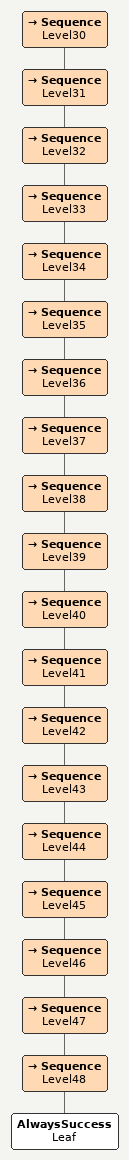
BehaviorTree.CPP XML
<Sequence name="Level30">
  <Sequence name="Level31">
    <Sequence name="Level32">
      <Sequence name="Level33">
        <Sequence name="Level34">
          <Sequence name="Level35">
            <Sequence name="Level36">
              <Sequence name="Level37">
                <Sequence name="Level38">
                  <Sequence name="Level39">
                    <Sequence name="Level40">
                      <Sequence name="Level41">
                        <Sequence name="Level42">
                          <Sequence name="Level43">
                            <Sequence name="Level44">
                              <Sequence name="Level45">
                                <Sequence name="Level46">
                                  <Sequence name="Level47">
                                    <Sequence name="Level48">
                                      <AlwaysSuccess name="Leaf"/>
                                    </Sequence>
                                  </Sequence>
                                </Sequence>
                              </Sequence>
                            </Sequence>
                          </Sequence>
                        </Sequence>
                      </Sequence>
                    </Sequence>
                  </Sequence>
                </Sequence>
              </Sequence>
            </Sequence>
          </Sequence>
        </Sequence>
      </Sequence>
    </Sequence>
  </Sequence>
</Sequence>
